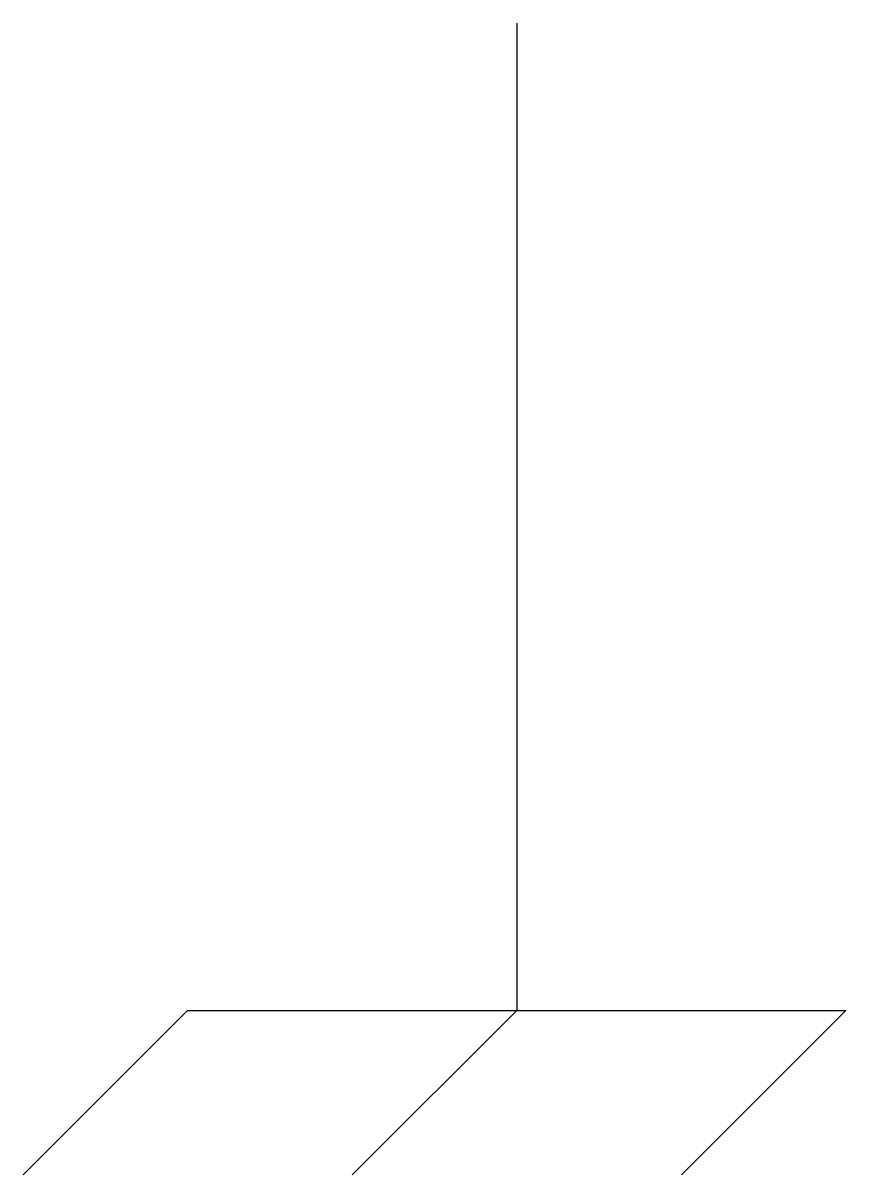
# Model space of a CAD drawing. Header units: millimetres. Extents: x 192 to 197, y 78 to 85.
import ezdxf

# ---------------------------------------------------------------- set-up
doc = ezdxf.new("R2010")
doc.units = ezdxf.units.MM
doc.layers.add('Text Port', color=7, linetype='Continuous')

msp = doc.modelspace()

# ---------------------------------------------------------------- linework, layer by layer
at = {"layer": 'Text Port'}
for p, q in [((195, 85), (195, 79)), ((193, 79), (192, 78)), ((193, 79), (197, 79)), ((195, 79), (194, 78)), ((197, 79), (196, 78))]:
    msp.add_line(p, q, dxfattribs=at)

doc.saveas('drawing.dxf')
